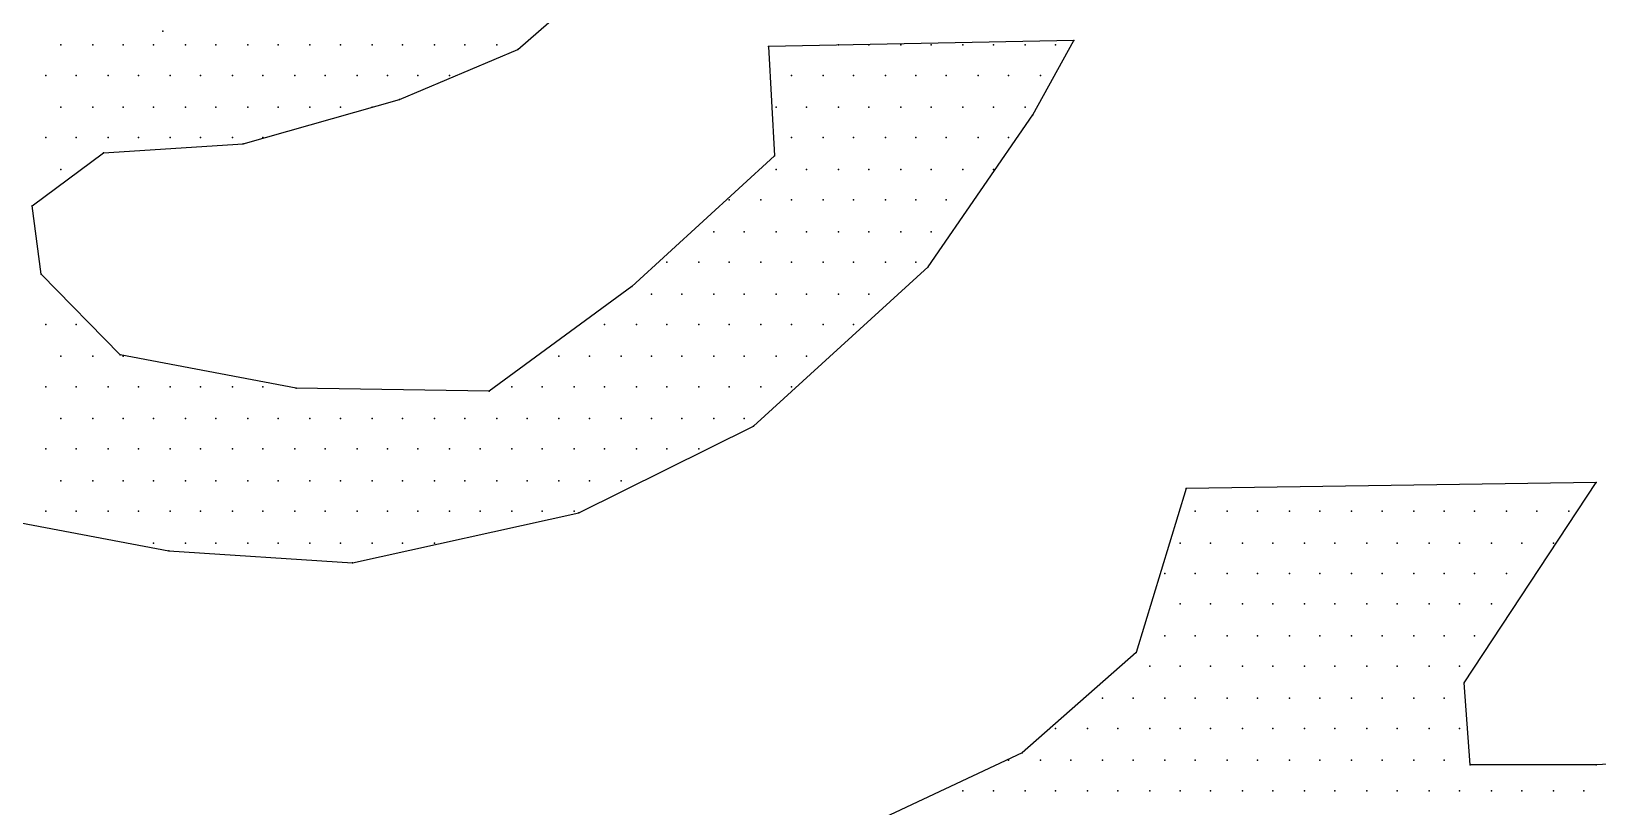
# Model space of a CAD drawing. Extents: x 199580 to 199930, y 645370 to 645670.
# Drawn here: x 199655.792 to 199657.97, y 645646.304 to 645647.382 of the extents above; entities that cross this region are included whole.
import ezdxf

# ---------------------------------------------------------------- set-up
doc = ezdxf.new("R2010")
doc.units = 0
doc.header["$LTSCALE"] = 0.2
doc.layers.add('KOTERET', color=1, linetype='Continuous')

msp = doc.modelspace()

# ---------------------------------------------------------------- linework, layer by layer
at = {"layer": 'KOTERET', "color": 1, "linetype": 'Continuous'}
msp.add_lwpolyline([(199643.3263, 645636.4269, 0.049045), (199647.5045, 645636.1271, 0.072972), (199653.6272, 645637.1912, 0.125195), (199657.5415, 645639.3257, 0.103069), (199659.6759, 645642.3342, 0.035565), (199659.8174, 645642.9444, 0.105225), (199659.7203, 645644.777, 0.105504), (199657.8096, 645647.6863, 0.107235), (199654.8243, 645649.5822, 0.064474), (199649.8311, 645650.9587, 0.055181), (199645.3953, 645651.0918, 0.081162), (199640.1847, 645650.0213, 0.05669), (199636.8743, 645648.307, 0.171614), (199634.4569, 645645.4969, 0.076301), (199634.0916, 645643.8501, 0.117637), (199634.6786, 645641.3377, 0.130118), (199636.5597, 645639.2032, 0.070334), (199640.4275, 645637.1637, 0.047983), (199643.3263, 645636.4269)], format="xyb", dxfattribs=at)
at = {"layer": 'KOTERET', "color": 2, "linetype": 'Continuous'}
for points in [[(199656.4689, 645647.3569), (199656.6019, 645647.4731)], [(199655.8334, 645647.3633), (199655.8334, 645647.3633)], [(199655.8778, 645647.3633), (199655.8778, 645647.3633)], [(199655.92, 645647.3633), (199655.92, 645647.3633)], [(199655.9622, 645647.3633), (199655.9622, 645647.3633)], [(199656.0066, 645647.3633), (199656.0066, 645647.3633)], [(199656.0488, 645647.3633), (199656.0488, 645647.3633)], [(199656.0931, 645647.3633), (199656.0931, 645647.3633)], [(199656.1354, 645647.3633), (199656.1354, 645647.3633)], [(199656.1797, 645647.3633), (199656.1797, 645647.3633)], [(199656.2219, 645647.3633), (199656.2219, 645647.3633)], [(199656.2662, 645647.3633), (199656.2662, 645647.3633)], [(199656.3085, 645647.3633), (199656.3085, 645647.3633)], [(199656.3528, 645647.3633), (199656.3528, 645647.3633)], [(199656.395, 645647.3633), (199656.395, 645647.3633)], [(199656.4394, 645647.3633), (199656.4394, 645647.3633)], [(199657.2417, 645647.3696), (199656.8173, 645647.3612)], [(199656.8173, 645647.3612), (199656.8257, 645647.2091)], [(199656.9144, 645647.3633), (199656.9144, 645647.3633)], [(199656.9566, 645647.3633), (199656.9566, 645647.3633)], [(199657.001, 645647.3633), (199657.001, 645647.3633)], [(199657.0432, 645647.3633), (199657.0432, 645647.3633)], [(199657.0875, 645647.3633), (199657.0875, 645647.3633)], [(199657.1298, 645647.3633), (199657.1298, 645647.3633)], [(199657.1741, 645647.3633), (199657.1741, 645647.3633)], [(199657.1846, 645647.2661), (199657.2417, 645647.3696)], [(199657.2163, 645647.3633), (199657.2163, 645647.3633)], [(199657.2417, 645647.3696), (199657.2417, 645647.3696)], [(199656.3043, 645647.2873), (199656.4689, 645647.3569)], [(199655.8123, 645647.321), (199655.8123, 645647.321)], [(199655.8546, 645647.321), (199655.8546, 645647.321)], [(199655.8989, 645647.321), (199655.8989, 645647.321)], [(199655.9411, 645647.321), (199655.9411, 645647.321)], [(199655.9855, 645647.321), (199655.9855, 645647.321)], [(199656.0277, 645647.321), (199656.0277, 645647.321)], [(199656.072, 645647.321), (199656.072, 645647.321)], [(199656.1142, 645647.321), (199656.1142, 645647.321)], [(199656.1586, 645647.321), (199656.1586, 645647.321)], [(199656.2008, 645647.321), (199656.2008, 645647.321)], [(199656.2451, 645647.321), (199656.2451, 645647.321)], [(199656.2874, 645647.321), (199656.2874, 645647.321)], [(199656.3296, 645647.321), (199656.3296, 645647.321)], [(199656.3739, 645647.321), (199656.3739, 645647.321)], [(199656.849, 645647.321), (199656.849, 645647.321)], [(199656.8933, 645647.321), (199656.8933, 645647.321)], [(199656.9355, 645647.321), (199656.9355, 645647.321)], [(199656.9799, 645647.321), (199656.9799, 645647.321)], [(199657.0221, 645647.321), (199657.0221, 645647.321)], [(199657.0643, 645647.321), (199657.0643, 645647.321)], [(199657.1086, 645647.321), (199657.1086, 645647.321)], [(199657.1509, 645647.321), (199657.1509, 645647.321)], [(199657.1952, 645647.321), (199657.1952, 645647.321)], [(199655.8334, 645647.2767), (199655.8334, 645647.2767)], [(199655.8778, 645647.2767), (199655.8778, 645647.2767)], [(199655.92, 645647.2767), (199655.92, 645647.2767)], [(199655.9622, 645647.2767), (199655.9622, 645647.2767)], [(199656.0066, 645647.2767), (199656.0066, 645647.2767)], [(199656.0488, 645647.2767), (199656.0488, 645647.2767)], [(199656.0868, 645647.226), (199656.3043, 645647.2873)], [(199656.0931, 645647.2767), (199656.0931, 645647.2767)], [(199656.1354, 645647.2767), (199656.1354, 645647.2767)], [(199656.1797, 645647.2767), (199656.1797, 645647.2767)], [(199656.2219, 645647.2767), (199656.2219, 645647.2767)], [(199656.2662, 645647.2767), (199656.2662, 645647.2767)], [(199656.8278, 645647.2767), (199656.8278, 645647.2767)], [(199656.8701, 645647.2767), (199656.8701, 645647.2767)], [(199656.9144, 645647.2767), (199656.9144, 645647.2767)], [(199656.9566, 645647.2767), (199656.9566, 645647.2767)], [(199657.001, 645647.2767), (199657.001, 645647.2767)], [(199657.0432, 645647.2767), (199657.0432, 645647.2767)], [(199657.0875, 645647.2767), (199657.0875, 645647.2767)], [(199657.1298, 645647.2767), (199657.1298, 645647.2767)], [(199657.1741, 645647.2767), (199657.1741, 645647.2767)], [(199657.039, 645647.055), (199657.1846, 645647.2661)], [(199655.8123, 645647.2345), (199655.8123, 645647.2345)], [(199655.8546, 645647.2345), (199655.8546, 645647.2345)], [(199655.8989, 645647.2345), (199655.8989, 645647.2345)], [(199655.9411, 645647.2345), (199655.9411, 645647.2345)], [(199655.9855, 645647.2345), (199655.9855, 645647.2345)], [(199656.0277, 645647.2345), (199656.0277, 645647.2345)], [(199656.072, 645647.2345), (199656.072, 645647.2345)], [(199656.1142, 645647.2345), (199656.1142, 645647.2345)], [(199656.849, 645647.2345), (199656.849, 645647.2345)], [(199656.8933, 645647.2345), (199656.8933, 645647.2345)], [(199656.9355, 645647.2345), (199656.9355, 645647.2345)], [(199656.9799, 645647.2345), (199656.9799, 645647.2345)], [(199657.0221, 645647.2345), (199657.0221, 645647.2345)], [(199657.0643, 645647.2345), (199657.0643, 645647.2345)], [(199657.1086, 645647.2345), (199657.1086, 645647.2345)], [(199657.1509, 645647.2345), (199657.1509, 645647.2345)], [(199655.7933, 645647.1395), (199655.8926, 645647.2134)], [(199655.8926, 645647.2134), (199656.0868, 645647.226)], [(199656.8257, 645647.2091), (199656.6273, 645647.0276)], [(199655.8334, 645647.1901), (199655.8334, 645647.1901)], [(199656.8278, 645647.1901), (199656.8278, 645647.1901)], [(199656.8701, 645647.1901), (199656.8701, 645647.1901)], [(199656.9144, 645647.1901), (199656.9144, 645647.1901)], [(199656.9566, 645647.1901), (199656.9566, 645647.1901)], [(199657.001, 645647.1901), (199657.001, 645647.1901)], [(199657.0432, 645647.1901), (199657.0432, 645647.1901)], [(199657.0875, 645647.1901), (199657.0875, 645647.1901)], [(199657.1298, 645647.1901), (199657.1298, 645647.1901)], [(199656.7624, 645647.1479), (199656.7624, 645647.1479)], [(199656.8067, 645647.1479), (199656.8067, 645647.1479)], [(199656.849, 645647.1479), (199656.849, 645647.1479)], [(199656.8933, 645647.1479), (199656.8933, 645647.1479)], [(199656.9355, 645647.1479), (199656.9355, 645647.1479)], [(199656.9799, 645647.1479), (199656.9799, 645647.1479)], [(199657.0221, 645647.1479), (199657.0221, 645647.1479)], [(199657.0643, 645647.1479), (199657.0643, 645647.1479)], [(199655.806, 645647.0445), (199655.7933, 645647.1395)], [(199656.7413, 645647.1036), (199656.7413, 645647.1036)], [(199656.7835, 645647.1036), (199656.7835, 645647.1036)], [(199656.8278, 645647.1036), (199656.8278, 645647.1036)], [(199656.8701, 645647.1036), (199656.8701, 645647.1036)], [(199656.9144, 645647.1036), (199656.9144, 645647.1036)], [(199656.9566, 645647.1036), (199656.9566, 645647.1036)], [(199657.001, 645647.1036), (199657.001, 645647.1036)], [(199657.0432, 645647.1036), (199657.0432, 645647.1036)], [(199656.6758, 645647.0614), (199656.6758, 645647.0614)], [(199656.7202, 645647.0614), (199656.7202, 645647.0614)], [(199656.7624, 645647.0614), (199656.7624, 645647.0614)], [(199656.7962, 645646.8333), (199657.039, 645647.055)], [(199656.8067, 645647.0614), (199656.8067, 645647.0614)], [(199656.849, 645647.0614), (199656.849, 645647.0614)], [(199656.8933, 645647.0614), (199656.8933, 645647.0614)], [(199656.9355, 645647.0614), (199656.9355, 645647.0614)], [(199656.9799, 645647.0614), (199656.9799, 645647.0614)], [(199657.0221, 645647.0614), (199657.0221, 645647.0614)], [(199655.9158, 645646.9326), (199655.806, 645647.0445)], [(199656.6273, 645647.0276), (199656.4288, 645646.8819)], [(199656.6547, 645647.017), (199656.6547, 645647.017)], [(199656.6969, 645647.017), (199656.6969, 645647.017)], [(199656.7413, 645647.017), (199656.7413, 645647.017)], [(199656.7835, 645647.017), (199656.7835, 645647.017)], [(199656.8278, 645647.017), (199656.8278, 645647.017)], [(199656.8701, 645647.017), (199656.8701, 645647.017)], [(199656.9144, 645647.017), (199656.9144, 645647.017)], [(199656.9566, 645647.017), (199656.9566, 645647.017)], [(199655.8123, 645646.9748), (199655.8123, 645646.9748)], [(199655.8546, 645646.9748), (199655.8546, 645646.9748)], [(199656.5893, 645646.9748), (199656.5893, 645646.9748)], [(199656.6336, 645646.9748), (199656.6336, 645646.9748)], [(199656.6758, 645646.9748), (199656.6758, 645646.9748)], [(199656.7202, 645646.9748), (199656.7202, 645646.9748)], [(199656.7624, 645646.9748), (199656.7624, 645646.9748)], [(199656.8067, 645646.9748), (199656.8067, 645646.9748)], [(199656.849, 645646.9748), (199656.849, 645646.9748)], [(199656.8933, 645646.9748), (199656.8933, 645646.9748)], [(199656.9355, 645646.9748), (199656.9355, 645646.9748)], [(199655.8334, 645646.9305), (199655.8334, 645646.9305)], [(199655.8778, 645646.9305), (199655.8778, 645646.9305)], [(199656.1607, 645646.8861), (199655.9158, 645646.9326)], [(199655.92, 645646.9305), (199655.92, 645646.9305)], [(199656.5259, 645646.9305), (199656.5259, 645646.9305)], [(199656.5682, 645646.9305), (199656.5682, 645646.9305)], [(199656.6125, 645646.9305), (199656.6125, 645646.9305)], [(199656.6547, 645646.9305), (199656.6547, 645646.9305)], [(199656.6969, 645646.9305), (199656.6969, 645646.9305)], [(199656.7413, 645646.9305), (199656.7413, 645646.9305)], [(199656.7835, 645646.9305), (199656.7835, 645646.9305)], [(199656.8278, 645646.9305), (199656.8278, 645646.9305)], [(199656.8701, 645646.9305), (199656.8701, 645646.9305)], [(199655.8123, 645646.8882), (199655.8123, 645646.8882)], [(199655.8546, 645646.8882), (199655.8546, 645646.8882)], [(199655.8989, 645646.8882), (199655.8989, 645646.8882)], [(199655.9411, 645646.8882), (199655.9411, 645646.8882)], [(199655.9855, 645646.8882), (199655.9855, 645646.8882)], [(199656.0277, 645646.8882), (199656.0277, 645646.8882)], [(199656.072, 645646.8882), (199656.072, 645646.8882)], [(199656.1142, 645646.8882), (199656.1142, 645646.8882)], [(199656.4288, 645646.8819), (199656.1607, 645646.8861)], [(199656.4605, 645646.8882), (199656.4605, 645646.8882)], [(199656.5027, 645646.8882), (199656.5027, 645646.8882)], [(199656.547, 645646.8882), (199656.547, 645646.8882)], [(199656.5893, 645646.8882), (199656.5893, 645646.8882)], [(199656.6336, 645646.8882), (199656.6336, 645646.8882)], [(199656.6758, 645646.8882), (199656.6758, 645646.8882)], [(199656.7202, 645646.8882), (199656.7202, 645646.8882)], [(199656.7624, 645646.8882), (199656.7624, 645646.8882)], [(199656.8067, 645646.8882), (199656.8067, 645646.8882)], [(199656.849, 645646.8882), (199656.849, 645646.8882)], [(199655.8334, 645646.8439), (199655.8334, 645646.8439)], [(199655.8778, 645646.8439), (199655.8778, 645646.8439)], [(199655.92, 645646.8439), (199655.92, 645646.8439)], [(199655.9622, 645646.8439), (199655.9622, 645646.8439)], [(199656.0066, 645646.8439), (199656.0066, 645646.8439)], [(199656.0488, 645646.8439), (199656.0488, 645646.8439)], [(199656.0931, 645646.8439), (199656.0931, 645646.8439)], [(199656.1354, 645646.8439), (199656.1354, 645646.8439)], [(199656.1797, 645646.8439), (199656.1797, 645646.8439)], [(199656.2219, 645646.8439), (199656.2219, 645646.8439)], [(199656.2662, 645646.8439), (199656.2662, 645646.8439)], [(199656.3085, 645646.8439), (199656.3085, 645646.8439)], [(199656.3528, 645646.8439), (199656.3528, 645646.8439)], [(199656.395, 645646.8439), (199656.395, 645646.8439)], [(199656.4394, 645646.8439), (199656.4394, 645646.8439)], [(199656.4816, 645646.8439), (199656.4816, 645646.8439)], [(199656.5259, 645646.8439), (199656.5259, 645646.8439)], [(199656.5682, 645646.8439), (199656.5682, 645646.8439)], [(199656.6125, 645646.8439), (199656.6125, 645646.8439)], [(199656.6547, 645646.8439), (199656.6547, 645646.8439)], [(199656.6969, 645646.8439), (199656.6969, 645646.8439)], [(199656.7413, 645646.8439), (199656.7413, 645646.8439)], [(199656.7835, 645646.8439), (199656.7835, 645646.8439)], [(199656.5534, 645646.713), (199656.7962, 645646.8333)], [(199655.8123, 645646.8017), (199655.8123, 645646.8017)], [(199655.8546, 645646.8017), (199655.8546, 645646.8017)], [(199655.8989, 645646.8017), (199655.8989, 645646.8017)], [(199655.9411, 645646.8017), (199655.9411, 645646.8017)], [(199655.9855, 645646.8017), (199655.9855, 645646.8017)], [(199656.0277, 645646.8017), (199656.0277, 645646.8017)], [(199656.072, 645646.8017), (199656.072, 645646.8017)], [(199656.1142, 645646.8017), (199656.1142, 645646.8017)], [(199656.1586, 645646.8017), (199656.1586, 645646.8017)], [(199656.2008, 645646.8017), (199656.2008, 645646.8017)], [(199656.2451, 645646.8017), (199656.2451, 645646.8017)], [(199656.2874, 645646.8017), (199656.2874, 645646.8017)], [(199656.3296, 645646.8017), (199656.3296, 645646.8017)], [(199656.3739, 645646.8017), (199656.3739, 645646.8017)], [(199656.4161, 645646.8017), (199656.4161, 645646.8017)], [(199656.4605, 645646.8017), (199656.4605, 645646.8017)], [(199656.5027, 645646.8017), (199656.5027, 645646.8017)], [(199656.547, 645646.8017), (199656.547, 645646.8017)], [(199656.5893, 645646.8017), (199656.5893, 645646.8017)], [(199656.6336, 645646.8017), (199656.6336, 645646.8017)], [(199656.6758, 645646.8017), (199656.6758, 645646.8017)], [(199656.7202, 645646.8017), (199656.7202, 645646.8017)], [(199655.8334, 645646.7573), (199655.8334, 645646.7573)], [(199655.8778, 645646.7573), (199655.8778, 645646.7573)], [(199655.92, 645646.7573), (199655.92, 645646.7573)], [(199655.9622, 645646.7573), (199655.9622, 645646.7573)], [(199656.0066, 645646.7573), (199656.0066, 645646.7573)], [(199656.0488, 645646.7573), (199656.0488, 645646.7573)], [(199656.0931, 645646.7573), (199656.0931, 645646.7573)], [(199656.1354, 645646.7573), (199656.1354, 645646.7573)], [(199656.1797, 645646.7573), (199656.1797, 645646.7573)], [(199656.2219, 645646.7573), (199656.2219, 645646.7573)], [(199656.2662, 645646.7573), (199656.2662, 645646.7573)], [(199656.3085, 645646.7573), (199656.3085, 645646.7573)], [(199656.3528, 645646.7573), (199656.3528, 645646.7573)], [(199656.395, 645646.7573), (199656.395, 645646.7573)], [(199656.4394, 645646.7573), (199656.4394, 645646.7573)], [(199656.4816, 645646.7573), (199656.4816, 645646.7573)], [(199656.5259, 645646.7573), (199656.5259, 645646.7573)], [(199656.5682, 645646.7573), (199656.5682, 645646.7573)], [(199656.6125, 645646.7573), (199656.6125, 645646.7573)], [(199657.9679, 645646.7552), (199657.3979, 645646.7468)], [(199657.7842, 645646.4765), (199657.9679, 645646.7552)], [(199657.3979, 645646.7468), (199657.3282, 645646.5188)], [(199655.7258, 645646.7088), (199655.9833, 645646.6602)], [(199655.8123, 645646.7151), (199655.8123, 645646.7151)], [(199655.8546, 645646.7151), (199655.8546, 645646.7151)], [(199655.8989, 645646.7151), (199655.8989, 645646.7151)], [(199655.9411, 645646.7151), (199655.9411, 645646.7151)], [(199655.9855, 645646.7151), (199655.9855, 645646.7151)], [(199656.0277, 645646.7151), (199656.0277, 645646.7151)], [(199656.072, 645646.7151), (199656.072, 645646.7151)], [(199656.1142, 645646.7151), (199656.1142, 645646.7151)], [(199656.1586, 645646.7151), (199656.1586, 645646.7151)], [(199656.2008, 645646.7151), (199656.2008, 645646.7151)], [(199656.2388, 645646.6433), (199656.5534, 645646.713)], [(199656.2451, 645646.7151), (199656.2451, 645646.7151)], [(199656.2874, 645646.7151), (199656.2874, 645646.7151)], [(199656.3296, 645646.7151), (199656.3296, 645646.7151)], [(199656.3739, 645646.7151), (199656.3739, 645646.7151)], [(199656.4161, 645646.7151), (199656.4161, 645646.7151)], [(199656.4605, 645646.7151), (199656.4605, 645646.7151)], [(199656.5027, 645646.7151), (199656.5027, 645646.7151)], [(199656.547, 645646.7151), (199656.547, 645646.7151)], [(199657.4106, 645646.7151), (199657.4106, 645646.7151)], [(199657.4549, 645646.7151), (199657.4549, 645646.7151)], [(199657.4971, 645646.7151), (199657.4971, 645646.7151)], [(199657.5415, 645646.7151), (199657.5415, 645646.7151)], [(199657.5837, 645646.7151), (199657.5837, 645646.7151)], [(199657.628, 645646.7151), (199657.628, 645646.7151)], [(199657.6702, 645646.7151), (199657.6702, 645646.7151)], [(199657.7146, 645646.7151), (199657.7146, 645646.7151)], [(199657.7568, 645646.7151), (199657.7568, 645646.7151)], [(199657.799, 645646.7151), (199657.799, 645646.7151)], [(199657.8434, 645646.7151), (199657.8434, 645646.7151)], [(199657.8856, 645646.7151), (199657.8856, 645646.7151)], [(199657.9299, 645646.7151), (199657.9299, 645646.7151)], [(199655.9622, 645646.6708), (199655.9622, 645646.6708)], [(199656.0066, 645646.6708), (199656.0066, 645646.6708)], [(199656.0488, 645646.6708), (199656.0488, 645646.6708)], [(199656.0931, 645646.6708), (199656.0931, 645646.6708)], [(199656.1354, 645646.6708), (199656.1354, 645646.6708)], [(199656.1797, 645646.6708), (199656.1797, 645646.6708)], [(199656.2219, 645646.6708), (199656.2219, 645646.6708)], [(199656.2662, 645646.6708), (199656.2662, 645646.6708)], [(199656.3085, 645646.6708), (199656.3085, 645646.6708)], [(199656.3528, 645646.6708), (199656.3528, 645646.6708)], [(199657.3894, 645646.6708), (199657.3894, 645646.6708)], [(199657.4317, 645646.6708), (199657.4317, 645646.6708)], [(199657.476, 645646.6708), (199657.476, 645646.6708)], [(199657.5182, 645646.6708), (199657.5182, 645646.6708)], [(199657.5626, 645646.6708), (199657.5626, 645646.6708)], [(199657.6048, 645646.6708), (199657.6048, 645646.6708)], [(199657.6491, 645646.6708), (199657.6491, 645646.6708)], [(199657.6914, 645646.6708), (199657.6914, 645646.6708)], [(199657.7357, 645646.6708), (199657.7357, 645646.6708)], [(199657.7779, 645646.6708), (199657.7779, 645646.6708)], [(199657.8223, 645646.6708), (199657.8223, 645646.6708)], [(199657.8645, 645646.6708), (199657.8645, 645646.6708)], [(199657.9088, 645646.6708), (199657.9088, 645646.6708)], [(199655.9833, 645646.6602), (199656.2388, 645646.6433)], [(199657.3683, 645646.6285), (199657.3683, 645646.6285)], [(199657.4106, 645646.6285), (199657.4106, 645646.6285)], [(199657.4549, 645646.6285), (199657.4549, 645646.6285)], [(199657.4971, 645646.6285), (199657.4971, 645646.6285)], [(199657.5415, 645646.6285), (199657.5415, 645646.6285)], [(199657.5837, 645646.6285), (199657.5837, 645646.6285)], [(199657.628, 645646.6285), (199657.628, 645646.6285)], [(199657.6702, 645646.6285), (199657.6702, 645646.6285)], [(199657.7146, 645646.6285), (199657.7146, 645646.6285)], [(199657.7568, 645646.6285), (199657.7568, 645646.6285)], [(199657.799, 645646.6285), (199657.799, 645646.6285)], [(199657.8434, 645646.6285), (199657.8434, 645646.6285)], [(199657.3894, 645646.5863), (199657.3894, 645646.5863)], [(199657.4317, 645646.5863), (199657.4317, 645646.5863)], [(199657.476, 645646.5863), (199657.476, 645646.5863)], [(199657.5182, 645646.5863), (199657.5182, 645646.5863)], [(199657.5626, 645646.5863), (199657.5626, 645646.5863)], [(199657.6048, 645646.5863), (199657.6048, 645646.5863)], [(199657.6491, 645646.5863), (199657.6491, 645646.5863)], [(199657.6914, 645646.5863), (199657.6914, 645646.5863)], [(199657.7357, 645646.5863), (199657.7357, 645646.5863)], [(199657.7779, 645646.5863), (199657.7779, 645646.5863)], [(199657.8223, 645646.5863), (199657.8223, 645646.5863)], [(199657.3683, 645646.542), (199657.3683, 645646.542)], [(199657.4106, 645646.542), (199657.4106, 645646.542)], [(199657.4549, 645646.542), (199657.4549, 645646.542)], [(199657.4971, 645646.542), (199657.4971, 645646.542)], [(199657.5415, 645646.542), (199657.5415, 645646.542)], [(199657.5837, 645646.542), (199657.5837, 645646.542)], [(199657.628, 645646.542), (199657.628, 645646.542)], [(199657.6702, 645646.542), (199657.6702, 645646.542)], [(199657.7146, 645646.542), (199657.7146, 645646.542)], [(199657.7568, 645646.542), (199657.7568, 645646.542)], [(199657.799, 645646.542), (199657.799, 645646.542)], [(199657.3282, 645646.5188), (199657.1699, 645646.3794)], [(199657.3472, 645646.4998), (199657.3472, 645646.4998)], [(199657.3894, 645646.4998), (199657.3894, 645646.4998)], [(199657.4317, 645646.4998), (199657.4317, 645646.4998)], [(199657.476, 645646.4998), (199657.476, 645646.4998)], [(199657.5182, 645646.4998), (199657.5182, 645646.4998)], [(199657.5626, 645646.4998), (199657.5626, 645646.4998)], [(199657.6048, 645646.4998), (199657.6048, 645646.4998)], [(199657.6491, 645646.4998), (199657.6491, 645646.4998)], [(199657.6914, 645646.4998), (199657.6914, 645646.4998)], [(199657.7357, 645646.4998), (199657.7357, 645646.4998)], [(199657.7779, 645646.4998), (199657.7779, 645646.4998)], [(199657.7927, 645646.3625), (199657.7842, 645646.4765)], [(199657.2818, 645646.4554), (199657.2818, 645646.4554)], [(199657.324, 645646.4554), (199657.324, 645646.4554)], [(199657.3683, 645646.4554), (199657.3683, 645646.4554)], [(199657.4106, 645646.4554), (199657.4106, 645646.4554)], [(199657.4549, 645646.4554), (199657.4549, 645646.4554)], [(199657.4971, 645646.4554), (199657.4971, 645646.4554)], [(199657.5415, 645646.4554), (199657.5415, 645646.4554)], [(199657.5837, 645646.4554), (199657.5837, 645646.4554)], [(199657.628, 645646.4554), (199657.628, 645646.4554)], [(199657.6702, 645646.4554), (199657.6702, 645646.4554)], [(199657.7146, 645646.4554), (199657.7146, 645646.4554)], [(199657.7568, 645646.4554), (199657.7568, 645646.4554)], [(199657.2163, 645646.4132), (199657.2163, 645646.4132)], [(199657.2607, 645646.4132), (199657.2607, 645646.4132)], [(199657.3029, 645646.4132), (199657.3029, 645646.4132)], [(199657.3472, 645646.4132), (199657.3472, 645646.4132)], [(199657.3894, 645646.4132), (199657.3894, 645646.4132)], [(199657.4317, 645646.4132), (199657.4317, 645646.4132)], [(199657.476, 645646.4132), (199657.476, 645646.4132)], [(199657.5182, 645646.4132), (199657.5182, 645646.4132)], [(199657.5626, 645646.4132), (199657.5626, 645646.4132)], [(199657.6048, 645646.4132), (199657.6048, 645646.4132)], [(199657.6491, 645646.4132), (199657.6491, 645646.4132)], [(199657.6914, 645646.4132), (199657.6914, 645646.4132)], [(199657.7357, 645646.4132), (199657.7357, 645646.4132)], [(199657.7779, 645646.4132), (199657.7779, 645646.4132)], [(199657.1699, 645646.3794), (199656.8553, 645646.2316)], [(199657.1509, 645646.3689), (199657.1509, 645646.3689)], [(199657.1952, 645646.3689), (199657.1952, 645646.3689)], [(199657.2374, 645646.3689), (199657.2374, 645646.3689)], [(199657.2818, 645646.3689), (199657.2818, 645646.3689)], [(199657.324, 645646.3689), (199657.324, 645646.3689)], [(199657.3683, 645646.3689), (199657.3683, 645646.3689)], [(199657.4106, 645646.3689), (199657.4106, 645646.3689)], [(199657.4549, 645646.3689), (199657.4549, 645646.3689)], [(199657.4971, 645646.3689), (199657.4971, 645646.3689)], [(199657.5415, 645646.3689), (199657.5415, 645646.3689)], [(199657.5837, 645646.3689), (199657.5837, 645646.3689)], [(199657.628, 645646.3689), (199657.628, 645646.3689)], [(199657.6702, 645646.3689), (199657.6702, 645646.3689)], [(199657.7146, 645646.3689), (199657.7146, 645646.3689)], [(199657.7568, 645646.3689), (199657.7568, 645646.3689)], [(199657.7927, 645646.3625), (199657.7927, 645646.3625)], [(199657.7927, 645646.3625), (199657.7927, 645646.3625)], [(199657.9679, 645646.3625), (199657.7927, 645646.3625)], [(199658.1263, 645646.371), (199657.9679, 645646.3625)], [(199657.0875, 645646.3266), (199657.0875, 645646.3266)], [(199657.1298, 645646.3266), (199657.1298, 645646.3266)], [(199657.1741, 645646.3266), (199657.1741, 645646.3266)], [(199657.2163, 645646.3266), (199657.2163, 645646.3266)], [(199657.2607, 645646.3266), (199657.2607, 645646.3266)], [(199657.3029, 645646.3266), (199657.3029, 645646.3266)], [(199657.3472, 645646.3266), (199657.3472, 645646.3266)], [(199657.3894, 645646.3266), (199657.3894, 645646.3266)], [(199657.4317, 645646.3266), (199657.4317, 645646.3266)], [(199657.476, 645646.3266), (199657.476, 645646.3266)], [(199657.5182, 645646.3266), (199657.5182, 645646.3266)], [(199657.5626, 645646.3266), (199657.5626, 645646.3266)], [(199657.6048, 645646.3266), (199657.6048, 645646.3266)], [(199657.6491, 645646.3266), (199657.6491, 645646.3266)], [(199657.6914, 645646.3266), (199657.6914, 645646.3266)], [(199657.7357, 645646.3266), (199657.7357, 645646.3266)], [(199657.7779, 645646.3266), (199657.7779, 645646.3266)], [(199657.8223, 645646.3266), (199657.8223, 645646.3266)], [(199657.8645, 645646.3266), (199657.8645, 645646.3266)], [(199657.9088, 645646.3266), (199657.9088, 645646.3266)], [(199657.951, 645646.3266), (199657.951, 645646.3266)]]:
    msp.add_lwpolyline(points, dxfattribs=at)
at = {"layer": 'KOTERET', "color": 1}
for p in [(199655.9749, 645647.3823), (199655.9749, 645647.3823), (199655.8334, 645647.3633), (199655.8334, 645647.3633), (199655.8778, 645647.3633), (199655.8778, 645647.3633), (199655.92, 645647.3633), (199655.92, 645647.3633), (199655.9622, 645647.3633), (199655.9622, 645647.3633), (199656.0066, 645647.3633), (199656.0066, 645647.3633), (199656.0488, 645647.3633), (199656.0488, 645647.3633), (199656.0931, 645647.3633), (199656.0931, 645647.3633), (199656.1354, 645647.3633), (199656.1354, 645647.3633), (199656.1797, 645647.3633), (199656.1797, 645647.3633), (199656.2219, 645647.3633), (199656.2219, 645647.3633), (199656.2662, 645647.3633), (199656.2662, 645647.3633), (199656.3085, 645647.3633), (199656.3085, 645647.3633), (199656.3528, 645647.3633), (199656.3528, 645647.3633), (199656.395, 645647.3633), (199656.395, 645647.3633), (199656.4394, 645647.3633), (199656.4394, 645647.3633), (199656.8173, 645647.3612), (199656.8173, 645647.3612), (199656.9144, 645647.3633), (199656.9144, 645647.3633), (199656.9566, 645647.3633), (199656.9566, 645647.3633), (199657.001, 645647.3633), (199657.001, 645647.3633), (199657.0432, 645647.3633), (199657.0432, 645647.3633), (199657.0875, 645647.3633), (199657.0875, 645647.3633), (199657.1298, 645647.3633), (199657.1298, 645647.3633), (199657.1741, 645647.3633), (199657.1741, 645647.3633), (199657.2163, 645647.3633), (199657.2163, 645647.3633), (199657.2417, 645647.3696), (199657.2417, 645647.3696), (199657.2417, 645647.3696), (199657.2417, 645647.3696), (199656.4689, 645647.3569), (199656.4689, 645647.3569), (199655.8123, 645647.321), (199655.8123, 645647.321), (199655.8546, 645647.321), (199655.8546, 645647.321), (199655.8989, 645647.321), (199655.8989, 645647.321), (199655.9411, 645647.321), (199655.9411, 645647.321), (199655.9855, 645647.321), (199655.9855, 645647.321), (199656.0277, 645647.321), (199656.0277, 645647.321), (199656.072, 645647.321), (199656.072, 645647.321), (199656.1142, 645647.321), (199656.1142, 645647.321), (199656.1586, 645647.321), (199656.1586, 645647.321), (199656.2008, 645647.321), (199656.2008, 645647.321), (199656.2451, 645647.321), (199656.2451, 645647.321), (199656.2874, 645647.321), (199656.2874, 645647.321), (199656.3296, 645647.321), (199656.3296, 645647.321), (199656.3739, 645647.321), (199656.3739, 645647.321), (199656.849, 645647.321), (199656.849, 645647.321), (199656.8933, 645647.321), (199656.8933, 645647.321), (199656.9355, 645647.321), (199656.9355, 645647.321), (199656.9799, 645647.321), (199656.9799, 645647.321), (199657.0221, 645647.321), (199657.0221, 645647.321), (199657.0643, 645647.321), (199657.0643, 645647.321), (199657.1086, 645647.321), (199657.1086, 645647.321), (199657.1509, 645647.321), (199657.1509, 645647.321), (199657.1952, 645647.321), (199657.1952, 645647.321), (199655.8334, 645647.2767), (199655.8334, 645647.2767), (199655.8778, 645647.2767), (199655.8778, 645647.2767), (199655.92, 645647.2767), (199655.92, 645647.2767), (199655.9622, 645647.2767), (199655.9622, 645647.2767), (199656.0066, 645647.2767), (199656.0066, 645647.2767), (199656.0488, 645647.2767), (199656.0488, 645647.2767), (199656.0931, 645647.2767), (199656.0931, 645647.2767), (199656.1354, 645647.2767), (199656.1354, 645647.2767), (199656.1797, 645647.2767), (199656.1797, 645647.2767), (199656.2219, 645647.2767), (199656.2219, 645647.2767), (199656.2662, 645647.2767), (199656.2662, 645647.2767), (199656.3043, 645647.2873), (199656.3043, 645647.2873), (199656.8278, 645647.2767), (199656.8278, 645647.2767), (199656.8701, 645647.2767), (199656.8701, 645647.2767), (199656.9144, 645647.2767), (199656.9144, 645647.2767), (199656.9566, 645647.2767), (199656.9566, 645647.2767), (199657.001, 645647.2767), (199657.001, 645647.2767), (199657.0432, 645647.2767), (199657.0432, 645647.2767), (199657.0875, 645647.2767), (199657.0875, 645647.2767), (199657.1298, 645647.2767), (199657.1298, 645647.2767), (199657.1741, 645647.2767), (199657.1741, 645647.2767), (199657.1846, 645647.2661), (199657.1846, 645647.2661), (199655.8123, 645647.2345), (199655.8123, 645647.2345), (199655.8546, 645647.2345), (199655.8546, 645647.2345), (199655.8989, 645647.2345), (199655.8989, 645647.2345), (199655.9411, 645647.2345), (199655.9411, 645647.2345), (199655.9855, 645647.2345), (199655.9855, 645647.2345), (199656.0277, 645647.2345), (199656.0277, 645647.2345), (199656.072, 645647.2345), (199656.072, 645647.2345), (199656.1142, 645647.2345), (199656.1142, 645647.2345), (199656.849, 645647.2345), (199656.849, 645647.2345), (199656.8933, 645647.2345), (199656.8933, 645647.2345), (199656.9355, 645647.2345), (199656.9355, 645647.2345), (199656.9799, 645647.2345), (199656.9799, 645647.2345), (199657.0221, 645647.2345), (199657.0221, 645647.2345), (199657.0643, 645647.2345), (199657.0643, 645647.2345), (199657.1086, 645647.2345), (199657.1086, 645647.2345), (199657.1509, 645647.2345), (199657.1509, 645647.2345), (199655.8926, 645647.2134), (199655.8926, 645647.2134), (199656.0868, 645647.226), (199656.0868, 645647.226), (199656.8257, 645647.2091), (199656.8257, 645647.2091), (199655.8334, 645647.1901), (199655.8334, 645647.1901), (199656.8278, 645647.1901), (199656.8278, 645647.1901), (199656.8701, 645647.1901), (199656.8701, 645647.1901), (199656.9144, 645647.1901), (199656.9144, 645647.1901), (199656.9566, 645647.1901), (199656.9566, 645647.1901), (199657.001, 645647.1901), (199657.001, 645647.1901), (199657.0432, 645647.1901), (199657.0432, 645647.1901), (199657.0875, 645647.1901), (199657.0875, 645647.1901), (199657.1298, 645647.1901), (199657.1298, 645647.1901), (199656.7624, 645647.1479), (199656.7624, 645647.1479), (199656.8067, 645647.1479), (199656.8067, 645647.1479), (199656.849, 645647.1479), (199656.849, 645647.1479), (199656.8933, 645647.1479), (199656.8933, 645647.1479), (199656.9355, 645647.1479), (199656.9355, 645647.1479), (199656.9799, 645647.1479), (199656.9799, 645647.1479), (199657.0221, 645647.1479), (199657.0221, 645647.1479), (199657.0643, 645647.1479), (199657.0643, 645647.1479), (199655.7933, 645647.1395), (199655.7933, 645647.1395), (199656.7413, 645647.1036), (199656.7413, 645647.1036), (199656.7835, 645647.1036), (199656.7835, 645647.1036), (199656.8278, 645647.1036), (199656.8278, 645647.1036), (199656.8701, 645647.1036), (199656.8701, 645647.1036), (199656.9144, 645647.1036), (199656.9144, 645647.1036), (199656.9566, 645647.1036), (199656.9566, 645647.1036), (199657.001, 645647.1036), (199657.001, 645647.1036), (199657.0432, 645647.1036), (199657.0432, 645647.1036), (199656.6758, 645647.0614), (199656.6758, 645647.0614), (199656.7202, 645647.0614), (199656.7202, 645647.0614), (199656.7624, 645647.0614), (199656.7624, 645647.0614), (199656.8067, 645647.0614), (199656.8067, 645647.0614), (199656.849, 645647.0614), (199656.849, 645647.0614), (199656.8933, 645647.0614), (199656.8933, 645647.0614), (199656.9355, 645647.0614), (199656.9355, 645647.0614), (199656.9799, 645647.0614), (199656.9799, 645647.0614), (199657.0221, 645647.0614), (199657.0221, 645647.0614), (199657.039, 645647.055), (199657.039, 645647.055), (199655.806, 645647.0445), (199655.806, 645647.0445), (199656.6273, 645647.0276), (199656.6273, 645647.0276), (199656.6547, 645647.017), (199656.6547, 645647.017), (199656.6969, 645647.017), (199656.6969, 645647.017), (199656.7413, 645647.017), (199656.7413, 645647.017), (199656.7835, 645647.017), (199656.7835, 645647.017), (199656.8278, 645647.017), (199656.8278, 645647.017), (199656.8701, 645647.017), (199656.8701, 645647.017), (199656.9144, 645647.017), (199656.9144, 645647.017), (199656.9566, 645647.017), (199656.9566, 645647.017), (199655.8123, 645646.9748), (199655.8123, 645646.9748), (199655.8546, 645646.9748), (199655.8546, 645646.9748), (199656.5893, 645646.9748), (199656.5893, 645646.9748), (199656.6336, 645646.9748), (199656.6336, 645646.9748), (199656.6758, 645646.9748), (199656.6758, 645646.9748), (199656.7202, 645646.9748), (199656.7202, 645646.9748), (199656.7624, 645646.9748), (199656.7624, 645646.9748), (199656.8067, 645646.9748), (199656.8067, 645646.9748), (199656.849, 645646.9748), (199656.849, 645646.9748), (199656.8933, 645646.9748), (199656.8933, 645646.9748), (199656.9355, 645646.9748), (199656.9355, 645646.9748), (199655.8334, 645646.9305), (199655.8334, 645646.9305), (199655.8778, 645646.9305), (199655.8778, 645646.9305), (199655.9158, 645646.9326), (199655.9158, 645646.9326), (199655.92, 645646.9305), (199655.92, 645646.9305), (199656.5259, 645646.9305), (199656.5259, 645646.9305), (199656.5682, 645646.9305), (199656.5682, 645646.9305), (199656.6125, 645646.9305), (199656.6125, 645646.9305), (199656.6547, 645646.9305), (199656.6547, 645646.9305), (199656.6969, 645646.9305), (199656.6969, 645646.9305), (199656.7413, 645646.9305), (199656.7413, 645646.9305), (199656.7835, 645646.9305), (199656.7835, 645646.9305), (199656.8278, 645646.9305), (199656.8278, 645646.9305), (199656.8701, 645646.9305), (199656.8701, 645646.9305), (199655.8123, 645646.8882), (199655.8123, 645646.8882), (199655.8546, 645646.8882), (199655.8546, 645646.8882), (199655.8989, 645646.8882), (199655.8989, 645646.8882), (199655.9411, 645646.8882), (199655.9411, 645646.8882), (199655.9855, 645646.8882), (199655.9855, 645646.8882), (199656.0277, 645646.8882), (199656.0277, 645646.8882), (199656.072, 645646.8882), (199656.072, 645646.8882), (199656.1142, 645646.8882), (199656.1142, 645646.8882), (199656.1607, 645646.8861), (199656.1607, 645646.8861), (199656.4288, 645646.8819), (199656.4288, 645646.8819), (199656.4605, 645646.8882), (199656.4605, 645646.8882), (199656.5027, 645646.8882), (199656.5027, 645646.8882), (199656.547, 645646.8882), (199656.547, 645646.8882), (199656.5893, 645646.8882), (199656.5893, 645646.8882), (199656.6336, 645646.8882), (199656.6336, 645646.8882), (199656.6758, 645646.8882), (199656.6758, 645646.8882), (199656.7202, 645646.8882), (199656.7202, 645646.8882), (199656.7624, 645646.8882), (199656.7624, 645646.8882), (199656.8067, 645646.8882), (199656.8067, 645646.8882), (199656.849, 645646.8882), (199656.849, 645646.8882), (199655.8334, 645646.8439), (199655.8334, 645646.8439), (199655.8778, 645646.8439), (199655.8778, 645646.8439), (199655.92, 645646.8439), (199655.92, 645646.8439), (199655.9622, 645646.8439), (199655.9622, 645646.8439), (199656.0066, 645646.8439), (199656.0066, 645646.8439), (199656.0488, 645646.8439), (199656.0488, 645646.8439), (199656.0931, 645646.8439), (199656.0931, 645646.8439), (199656.1354, 645646.8439), (199656.1354, 645646.8439), (199656.1797, 645646.8439), (199656.1797, 645646.8439), (199656.2219, 645646.8439), (199656.2219, 645646.8439), (199656.2662, 645646.8439), (199656.2662, 645646.8439), (199656.3085, 645646.8439), (199656.3085, 645646.8439), (199656.3528, 645646.8439), (199656.3528, 645646.8439), (199656.395, 645646.8439), (199656.395, 645646.8439), (199656.4394, 645646.8439), (199656.4394, 645646.8439), (199656.4816, 645646.8439), (199656.4816, 645646.8439), (199656.5259, 645646.8439), (199656.5259, 645646.8439), (199656.5682, 645646.8439), (199656.5682, 645646.8439), (199656.6125, 645646.8439), (199656.6125, 645646.8439), (199656.6547, 645646.8439), (199656.6547, 645646.8439), (199656.6969, 645646.8439), (199656.6969, 645646.8439), (199656.7413, 645646.8439), (199656.7413, 645646.8439), (199656.7835, 645646.8439), (199656.7835, 645646.8439), (199656.7962, 645646.8333), (199656.7962, 645646.8333), (199655.8123, 645646.8017), (199655.8123, 645646.8017), (199655.8546, 645646.8017), (199655.8546, 645646.8017), (199655.8989, 645646.8017), (199655.8989, 645646.8017), (199655.9411, 645646.8017), (199655.9411, 645646.8017), (199655.9855, 645646.8017), (199655.9855, 645646.8017), (199656.0277, 645646.8017), (199656.0277, 645646.8017), (199656.072, 645646.8017), (199656.072, 645646.8017), (199656.1142, 645646.8017), (199656.1142, 645646.8017), (199656.1586, 645646.8017), (199656.1586, 645646.8017), (199656.2008, 645646.8017), (199656.2008, 645646.8017), (199656.2451, 645646.8017), (199656.2451, 645646.8017), (199656.2874, 645646.8017), (199656.2874, 645646.8017), (199656.3296, 645646.8017), (199656.3296, 645646.8017), (199656.3739, 645646.8017), (199656.3739, 645646.8017), (199656.4161, 645646.8017), (199656.4161, 645646.8017), (199656.4605, 645646.8017), (199656.4605, 645646.8017), (199656.5027, 645646.8017), (199656.5027, 645646.8017), (199656.547, 645646.8017), (199656.547, 645646.8017), (199656.5893, 645646.8017), (199656.5893, 645646.8017), (199656.6336, 645646.8017), (199656.6336, 645646.8017), (199656.6758, 645646.8017), (199656.6758, 645646.8017), (199656.7202, 645646.8017), (199656.7202, 645646.8017), (199655.8334, 645646.7573), (199655.8334, 645646.7573), (199655.8778, 645646.7573), (199655.8778, 645646.7573), (199655.92, 645646.7573), (199655.92, 645646.7573), (199655.9622, 645646.7573), (199655.9622, 645646.7573), (199656.0066, 645646.7573), (199656.0066, 645646.7573), (199656.0488, 645646.7573), (199656.0488, 645646.7573), (199656.0931, 645646.7573), (199656.0931, 645646.7573), (199656.1354, 645646.7573), (199656.1354, 645646.7573), (199656.1797, 645646.7573), (199656.1797, 645646.7573), (199656.2219, 645646.7573), (199656.2219, 645646.7573), (199656.2662, 645646.7573), (199656.2662, 645646.7573), (199656.3085, 645646.7573), (199656.3085, 645646.7573), (199656.3528, 645646.7573), (199656.3528, 645646.7573), (199656.395, 645646.7573), (199656.395, 645646.7573), (199656.4394, 645646.7573), (199656.4394, 645646.7573), (199656.4816, 645646.7573), (199656.4816, 645646.7573), (199656.5259, 645646.7573), (199656.5259, 645646.7573), (199656.5682, 645646.7573), (199656.5682, 645646.7573), (199656.6125, 645646.7573), (199656.6125, 645646.7573), (199657.9679, 645646.7552), (199657.9679, 645646.7552), (199657.3979, 645646.7468), (199657.3979, 645646.7468), (199655.8123, 645646.7151), (199655.8123, 645646.7151), (199655.8546, 645646.7151), (199655.8546, 645646.7151), (199655.8989, 645646.7151), (199655.8989, 645646.7151), (199655.9411, 645646.7151), (199655.9411, 645646.7151), (199655.9855, 645646.7151), (199655.9855, 645646.7151), (199656.0277, 645646.7151), (199656.0277, 645646.7151), (199656.072, 645646.7151), (199656.072, 645646.7151), (199656.1142, 645646.7151), (199656.1142, 645646.7151), (199656.1586, 645646.7151), (199656.1586, 645646.7151), (199656.2008, 645646.7151), (199656.2008, 645646.7151), (199656.2451, 645646.7151), (199656.2451, 645646.7151), (199656.2874, 645646.7151), (199656.2874, 645646.7151), (199656.3296, 645646.7151), (199656.3296, 645646.7151), (199656.3739, 645646.7151), (199656.3739, 645646.7151), (199656.4161, 645646.7151), (199656.4161, 645646.7151), (199656.4605, 645646.7151), (199656.4605, 645646.7151), (199656.5027, 645646.7151), (199656.5027, 645646.7151), (199656.547, 645646.7151), (199656.547, 645646.7151), (199656.5534, 645646.713), (199656.5534, 645646.713), (199657.4106, 645646.7151), (199657.4106, 645646.7151), (199657.4549, 645646.7151), (199657.4549, 645646.7151), (199657.4971, 645646.7151), (199657.4971, 645646.7151), (199657.5415, 645646.7151), (199657.5415, 645646.7151), (199657.5837, 645646.7151), (199657.5837, 645646.7151), (199657.628, 645646.7151), (199657.628, 645646.7151), (199657.6702, 645646.7151), (199657.6702, 645646.7151), (199657.7146, 645646.7151), (199657.7146, 645646.7151), (199657.7568, 645646.7151), (199657.7568, 645646.7151), (199657.799, 645646.7151), (199657.799, 645646.7151), (199657.8434, 645646.7151), (199657.8434, 645646.7151), (199657.8856, 645646.7151), (199657.8856, 645646.7151), (199657.9299, 645646.7151), (199657.9299, 645646.7151), (199655.9622, 645646.6708), (199655.9622, 645646.6708), (199656.0066, 645646.6708), (199656.0066, 645646.6708), (199656.0488, 645646.6708), (199656.0488, 645646.6708), (199656.0931, 645646.6708), (199656.0931, 645646.6708), (199656.1354, 645646.6708), (199656.1354, 645646.6708), (199656.1797, 645646.6708), (199656.1797, 645646.6708), (199656.2219, 645646.6708), (199656.2219, 645646.6708), (199656.2662, 645646.6708), (199656.2662, 645646.6708), (199656.3085, 645646.6708), (199656.3085, 645646.6708), (199656.3528, 645646.6708), (199656.3528, 645646.6708), (199657.3894, 645646.6708), (199657.3894, 645646.6708), (199657.4317, 645646.6708), (199657.4317, 645646.6708), (199657.476, 645646.6708), (199657.476, 645646.6708), (199657.5182, 645646.6708), (199657.5182, 645646.6708), (199657.5626, 645646.6708), (199657.5626, 645646.6708), (199657.6048, 645646.6708), (199657.6048, 645646.6708), (199657.6491, 645646.6708), (199657.6491, 645646.6708), (199657.6914, 645646.6708), (199657.6914, 645646.6708), (199657.7357, 645646.6708), (199657.7357, 645646.6708), (199657.7779, 645646.6708), (199657.7779, 645646.6708), (199657.8223, 645646.6708), (199657.8223, 645646.6708), (199657.8645, 645646.6708), (199657.8645, 645646.6708), (199657.9088, 645646.6708), (199657.9088, 645646.6708), (199655.9833, 645646.6602), (199655.9833, 645646.6602), (199656.2388, 645646.6433), (199656.2388, 645646.6433), (199657.3683, 645646.6285), (199657.3683, 645646.6285), (199657.4106, 645646.6285), (199657.4106, 645646.6285), (199657.4549, 645646.6285), (199657.4549, 645646.6285), (199657.4971, 645646.6285), (199657.4971, 645646.6285), (199657.5415, 645646.6285), (199657.5415, 645646.6285), (199657.5837, 645646.6285), (199657.5837, 645646.6285), (199657.628, 645646.6285), (199657.628, 645646.6285), (199657.6702, 645646.6285), (199657.6702, 645646.6285), (199657.7146, 645646.6285), (199657.7146, 645646.6285), (199657.7568, 645646.6285), (199657.7568, 645646.6285), (199657.799, 645646.6285), (199657.799, 645646.6285), (199657.8434, 645646.6285), (199657.8434, 645646.6285), (199657.3894, 645646.5863), (199657.3894, 645646.5863), (199657.4317, 645646.5863), (199657.4317, 645646.5863), (199657.476, 645646.5863), (199657.476, 645646.5863), (199657.5182, 645646.5863), (199657.5182, 645646.5863), (199657.5626, 645646.5863), (199657.5626, 645646.5863), (199657.6048, 645646.5863), (199657.6048, 645646.5863), (199657.6491, 645646.5863), (199657.6491, 645646.5863), (199657.6914, 645646.5863), (199657.6914, 645646.5863), (199657.7357, 645646.5863), (199657.7357, 645646.5863), (199657.7779, 645646.5863), (199657.7779, 645646.5863), (199657.8223, 645646.5863), (199657.8223, 645646.5863), (199657.3683, 645646.542), (199657.3683, 645646.542), (199657.4106, 645646.542), (199657.4106, 645646.542), (199657.4549, 645646.542), (199657.4549, 645646.542), (199657.4971, 645646.542), (199657.4971, 645646.542), (199657.5415, 645646.542), (199657.5415, 645646.542), (199657.5837, 645646.542), (199657.5837, 645646.542), (199657.628, 645646.542), (199657.628, 645646.542), (199657.6702, 645646.542), (199657.6702, 645646.542), (199657.7146, 645646.542), (199657.7146, 645646.542), (199657.7568, 645646.542), (199657.7568, 645646.542), (199657.799, 645646.542), (199657.799, 645646.542), (199657.3282, 645646.5188), (199657.3282, 645646.5188), (199657.3472, 645646.4998), (199657.3472, 645646.4998), (199657.3894, 645646.4998), (199657.3894, 645646.4998), (199657.4317, 645646.4998), (199657.4317, 645646.4998), (199657.476, 645646.4998), (199657.476, 645646.4998), (199657.5182, 645646.4998), (199657.5182, 645646.4998), (199657.5626, 645646.4998), (199657.5626, 645646.4998), (199657.6048, 645646.4998), (199657.6048, 645646.4998), (199657.6491, 645646.4998), (199657.6491, 645646.4998), (199657.6914, 645646.4998), (199657.6914, 645646.4998), (199657.7357, 645646.4998), (199657.7357, 645646.4998), (199657.7779, 645646.4998), (199657.7779, 645646.4998), (199657.7842, 645646.4765), (199657.7842, 645646.4765), (199657.2818, 645646.4554), (199657.2818, 645646.4554), (199657.324, 645646.4554), (199657.324, 645646.4554), (199657.3683, 645646.4554), (199657.3683, 645646.4554), (199657.4106, 645646.4554), (199657.4106, 645646.4554), (199657.4549, 645646.4554), (199657.4549, 645646.4554), (199657.4971, 645646.4554), (199657.4971, 645646.4554), (199657.5415, 645646.4554), (199657.5415, 645646.4554), (199657.5837, 645646.4554), (199657.5837, 645646.4554), (199657.628, 645646.4554), (199657.628, 645646.4554), (199657.6702, 645646.4554), (199657.6702, 645646.4554), (199657.7146, 645646.4554), (199657.7146, 645646.4554), (199657.7568, 645646.4554), (199657.7568, 645646.4554), (199657.2163, 645646.4132), (199657.2163, 645646.4132), (199657.2607, 645646.4132), (199657.2607, 645646.4132), (199657.3029, 645646.4132), (199657.3029, 645646.4132), (199657.3472, 645646.4132), (199657.3472, 645646.4132), (199657.3894, 645646.4132), (199657.3894, 645646.4132), (199657.4317, 645646.4132), (199657.4317, 645646.4132), (199657.476, 645646.4132), (199657.476, 645646.4132), (199657.5182, 645646.4132), (199657.5182, 645646.4132), (199657.5626, 645646.4132), (199657.5626, 645646.4132), (199657.6048, 645646.4132), (199657.6048, 645646.4132), (199657.6491, 645646.4132), (199657.6491, 645646.4132), (199657.6914, 645646.4132), (199657.6914, 645646.4132), (199657.7357, 645646.4132), (199657.7357, 645646.4132), (199657.7779, 645646.4132), (199657.7779, 645646.4132), (199657.1699, 645646.3794), (199657.1699, 645646.3794), (199657.1509, 645646.3689), (199657.1509, 645646.3689), (199657.1952, 645646.3689), (199657.1952, 645646.3689), (199657.2374, 645646.3689), (199657.2374, 645646.3689), (199657.2818, 645646.3689), (199657.2818, 645646.3689), (199657.324, 645646.3689), (199657.324, 645646.3689), (199657.3683, 645646.3689), (199657.3683, 645646.3689), (199657.4106, 645646.3689), (199657.4106, 645646.3689), (199657.4549, 645646.3689), (199657.4549, 645646.3689), (199657.4971, 645646.3689), (199657.4971, 645646.3689), (199657.5415, 645646.3689), (199657.5415, 645646.3689), (199657.5837, 645646.3689), (199657.5837, 645646.3689), (199657.628, 645646.3689), (199657.628, 645646.3689), (199657.6702, 645646.3689), (199657.6702, 645646.3689), (199657.7146, 645646.3689), (199657.7146, 645646.3689), (199657.7568, 645646.3689), (199657.7568, 645646.3689), (199657.7927, 645646.3625), (199657.7927, 645646.3625), (199657.7927, 645646.3625), (199657.7927, 645646.3625), (199657.7927, 645646.3625), (199657.7927, 645646.3625), (199657.9679, 645646.3625), (199657.9679, 645646.3625), (199657.0875, 645646.3266), (199657.0875, 645646.3266), (199657.1298, 645646.3266), (199657.1298, 645646.3266), (199657.1741, 645646.3266), (199657.1741, 645646.3266), (199657.2163, 645646.3266), (199657.2163, 645646.3266), (199657.2607, 645646.3266), (199657.2607, 645646.3266), (199657.3029, 645646.3266), (199657.3029, 645646.3266), (199657.3472, 645646.3266), (199657.3472, 645646.3266), (199657.3894, 645646.3266), (199657.3894, 645646.3266), (199657.4317, 645646.3266), (199657.4317, 645646.3266), (199657.476, 645646.3266), (199657.476, 645646.3266), (199657.5182, 645646.3266), (199657.5182, 645646.3266), (199657.5626, 645646.3266), (199657.5626, 645646.3266), (199657.6048, 645646.3266), (199657.6048, 645646.3266), (199657.6491, 645646.3266), (199657.6491, 645646.3266), (199657.6914, 645646.3266), (199657.6914, 645646.3266), (199657.7357, 645646.3266), (199657.7357, 645646.3266), (199657.7779, 645646.3266), (199657.7779, 645646.3266), (199657.8223, 645646.3266), (199657.8223, 645646.3266), (199657.8645, 645646.3266), (199657.8645, 645646.3266), (199657.9088, 645646.3266), (199657.9088, 645646.3266), (199657.951, 645646.3266), (199657.951, 645646.3266)]:
    msp.add_point(p, dxfattribs=at)

doc.saveas('drawing.dxf')
